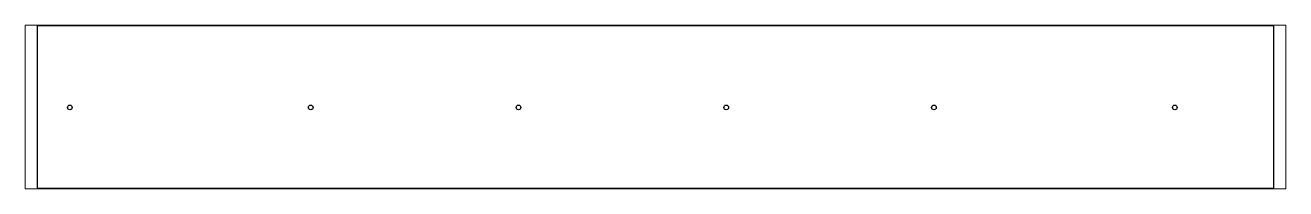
# Paper-space layout 'Layout1' of a CAD drawing. Header units: millimetres. Extents: x 0 to 257, y 81 to 114.
# The model-space entities are those that its viewports show. They can reach past a viewport. Long polylines and large blocks are cut down to what shows.
import ezdxf

# ---------------------------------------------------------------- set-up
doc = ezdxf.new("R2010")
doc.units = ezdxf.units.MM
doc.header["$LTSCALE"] = 25
doc.layers.add('3_Pezzi', color=7, linetype='Continuous')
doc.layers.add('5_Bulloni', color=7, linetype='Continuous')

# ---------------------------------------------------------------- blocks, each defined once
blk = doc.blocks.new('BL1553344775_00001')
at = {"layer": '5_Bulloni', "color": 2, "linetype": 'Continuous'}
blk.add_circle((73, -1), 5.25, dxfattribs=at)
blk = doc.blocks.new('BL1553344775_00002')
at = {"layer": '5_Bulloni', "color": 2, "linetype": 'Continuous'}
blk.add_circle((618, -1), 5.25, dxfattribs=at)
blk = doc.blocks.new('BL1553344775_00003')
at = {"layer": '5_Bulloni', "color": 2, "linetype": 'Continuous'}
blk.add_circle((1088, -1), 5.25, dxfattribs=at)
blk = doc.blocks.new('BL1553344775_00005')
at = {"layer": '5_Bulloni', "color": 2, "linetype": 'Continuous'}
blk.add_circle((2028, -1), 5.25, dxfattribs=at)
blk = doc.blocks.new('BL1553344775_00006')
at = {"layer": '5_Bulloni', "color": 2, "linetype": 'Continuous'}
blk.add_circle((2573, -1), 5.25, dxfattribs=at)

msp = doc.modelspace()

# ---------------------------------------------------------------- linework, layer by layer
at = {"layer": '3_Pezzi', "color": 3, "linetype": 'Continuous'}
for p, q in [((0, 44.8), (0, 184)), ((0, 184), (2796, 184)), ((2796, 184), (2796, 44.8)), ((0, -81.8), (0, 44.8)), ((2796, 44.8), (2796, -81.8)), ((0, -184), (0, -81.8)), ((2796, -81.8), (2796, -184)), ((2796, -184), (0, -184))]:
    msp.add_line(p, q, dxfattribs=at)
at = {"layer": '5_Bulloni', "color": 2, "linetype": 'Continuous'}
msp.add_circle((1558, -1), 5.25, dxfattribs=at)

# ---------------------------------------------------------------- block references
at = {"layer": '5_Bulloni'}
for name in ['BL1553344775_00001', 'BL1553344775_00002', 'BL1553344775_00003', 'BL1553344775_00005', 'BL1553344775_00006']:
    msp.add_blockref(name, (0, 0), dxfattribs=at)

psp = doc.layouts.get("Layout1")

# ---------------------------------------------------------------- viewports
at = {"layer": '0'}
psp.add_viewport(center=(128.5, 97.5), size=(257, 33.1894), view_center_point=(1398, 0), view_height=368.3019, dxfattribs=at)

doc.saveas('drawing.dxf')
